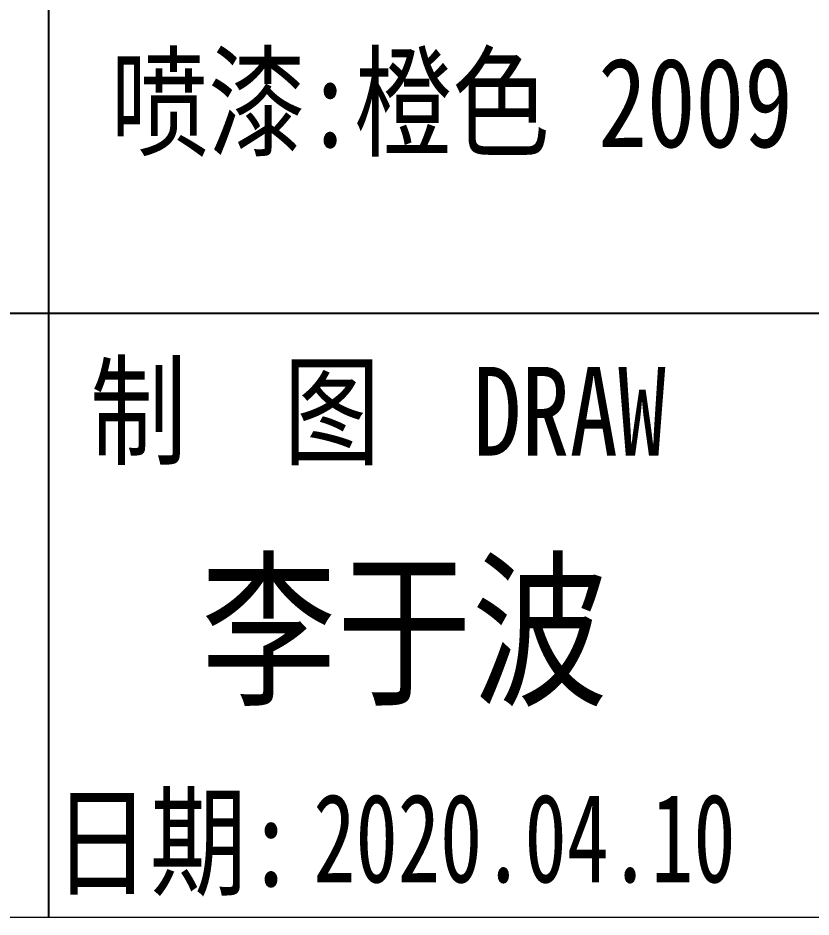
# Model space of a CAD drawing. Header units: millimetres. Extents: x -51813 to 38145, y -10860 to 38732.
# Drawn here: x -46929.43 to -46907.07, y 37781.46 to 37806.79 of the extents above; entities that cross this region are included whole.
import ezdxf
from ezdxf.enums import TextEntityAlignment as Align

# ---------------------------------------------------------------- set-up
doc = ezdxf.new("R2010")
doc.units = ezdxf.units.MM
doc.header["$LTSCALE"] = 0.5
doc.layers.add('图\\M+19E79\\M+195B6\\M+18E9A', color=7, linetype='Continuous')
doc.layers.add('表面处理', color=7, linetype='Continuous')
doc.layers.add('图框', color=7, linetype='Continuous', lineweight=18)
doc.styles.add('国标', font='simfang.ttf', dxfattribs={"width": 0.8})

# ---------------------------------------------------------------- blocks, each defined once
blk = doc.blocks.new('GZDEH零件A3图框V01版')
at = {"layer": '图\\M+19E79\\M+195B6\\M+18E9A', "color": 9}
for p, q in [((3114.17, -1802.211), (3114.17, -1815.961)), ((3181.99, -1815.961), (3092.49, -1815.961)), ((3114.17, -1815.961), (3114.17, -1832.961)), ((3114.17, -1815.961), (3114.17, -1832.961))]:
    blk.add_line(p, q, dxfattribs=at)
at = {"layer": '图框', "linetype": 'Continuous'}
blk.add_line((2882.49, -1832.961), (3272.49, -1832.961), dxfattribs=at)
at = {"layer": '图\\M+19E79\\M+195B6\\M+18E9A', "color": 9, "style": '国标', "width": 0.8}
for s, p in [('制  图', (3119.431, -1819.96)), ('日期:', (3117.713, -1832.097))]:
    blk.add_text(s, height=2.5, dxfattribs=at).set_placement(p, align=Align.CENTER)
blk.add_text(' DRAW', height=2.5, dxfattribs=at).set_placement((3124.776, -1819.96))
blk = doc.blocks.new('DEH A3')
at = {"layer": '图框'}
blk.add_blockref('GZDEH零件A3图框V01版', (-2857.49, 1846.461), dxfattribs=at)

msp = doc.modelspace()

# ---------------------------------------------------------------- block references
at = {"layer": '图框'}
msp.add_blockref('DEH A3', (-47185.245, 37767.957), dxfattribs=at)

# ---------------------------------------------------------------- texts
at = {"layer": '图\\M+19E79\\M+195B6\\M+18E9A', "color": 3, "style": '国标'}
for s, height, width, p in [('李于波', 3.5, 0.8, (-46924.267, 37787.774)), ('2020.04.10', 2.5, 0.7, (-46921.102, 37782.437))]:
    msp.add_text(s, height=height, dxfattribs=dict(at, width=width)).set_placement(p)
at = {"layer": '表面处理', "color": 3, "style": '国标', "width": 0.8}
msp.add_text('喷漆:橙色 2009 Traffic Orange ', height=2.52, dxfattribs=at).set_placement((-46906.228, 37803.147), align=Align.CENTER)

doc.saveas('drawing.dxf')
